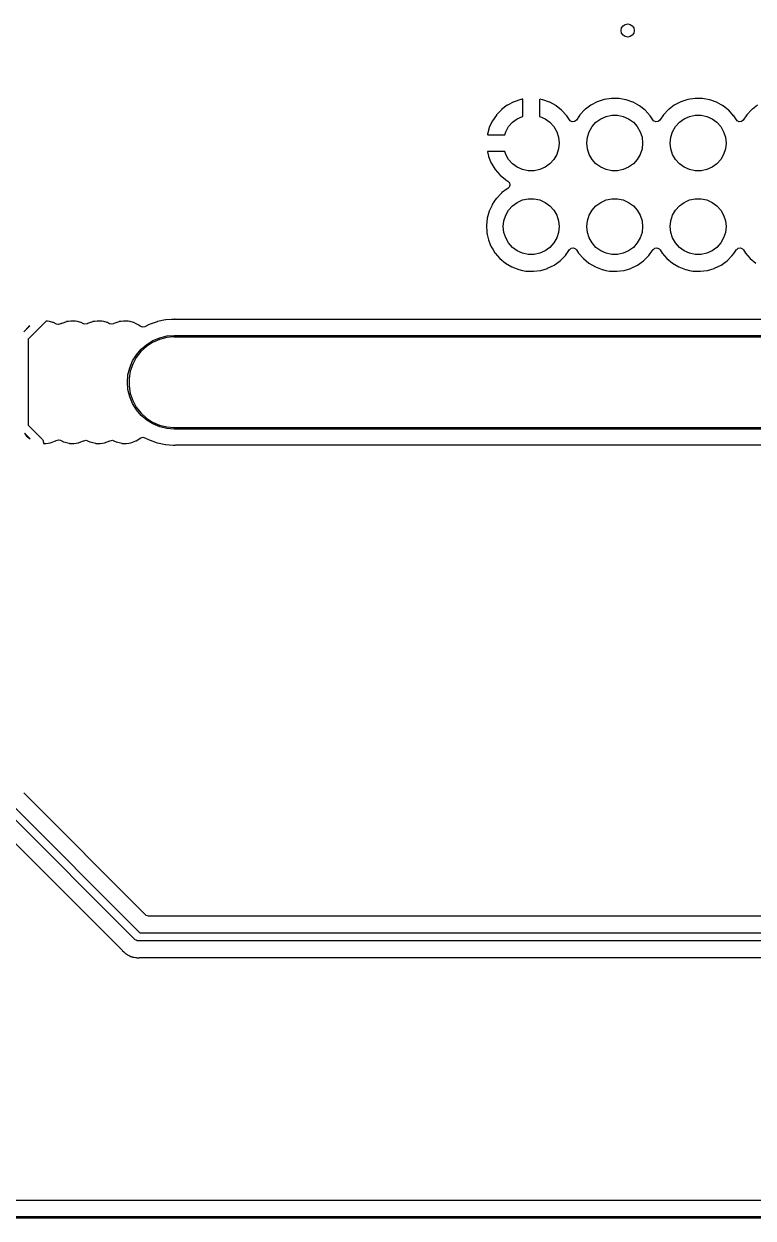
# Model space of a CAD drawing. Extents: x 0.3 to 11.5, y -8.2 to 3.2.
# Drawn here: x 1.249 to 2.123, y -4.433 to -3.003 of the extents above; entities that cross this region are included whole.
import ezdxf

# ---------------------------------------------------------------- set-up
doc = ezdxf.new("R2010")
doc.units = 0
doc.header["$MEASUREMENT"] = 0
doc.layers.add('BLACK', color=7, linetype='CONTINUOUS')

msp = doc.modelspace()

# ---------------------------------------------------------------- linework, layer by layer
at = {"layer": 'BLACK', "linetype": 'CONTINUOUS'}
for p, q in [((1.82795, -3.10059), (1.82124, -3.10563)), ((1.82829, -3.10038), (1.82795, -3.10059)), ((1.83573, -3.0965), (1.82829, -3.10038)), ((1.8361, -3.09635), (1.83573, -3.0965)), ((1.84407, -3.09374), (1.8361, -3.09635)), ((1.84447, -3.09365), (1.84407, -3.09374)), ((1.84598, -3.09342), (1.84447, -3.09365)), ((1.84654, -3.09349), (1.84598, -3.09342)), ((1.8467, -3.09402), (1.84654, -3.09349)), ((1.8467, -3.11397), (1.8467, -3.09402)), ((1.86688, -3.09352), (1.8667, -3.09409)), ((1.8667, -3.09409), (1.8667, -3.11397)), ((1.8674, -3.09346), (1.86688, -3.09352)), ((1.8702, -3.09396), (1.8674, -3.09346)), ((1.87059, -3.09407), (1.8702, -3.09396)), ((1.8785, -3.09686), (1.87059, -3.09407)), ((1.87887, -3.09703), (1.8785, -3.09686)), ((1.88621, -3.10108), (1.87887, -3.09703)), ((1.88654, -3.10131), (1.88621, -3.10108)), ((1.89312, -3.1065), (1.88654, -3.10131)), ((1.92794, -3.10058), (1.92192, -3.10509)), ((1.9281, -3.10045), (1.92794, -3.10058)), ((1.92794, -3.10058), (1.92794, -3.10058)), ((1.9359, -3.09639), (1.9281, -3.10045)), ((1.94426, -3.09366), (1.9359, -3.09639)), ((1.95295, -3.09233), (1.94426, -3.09366)), ((1.95316, -3.09233), (1.95295, -3.09233)), ((1.95884, -3.0924), (1.95316, -3.09233)), ((1.95316, -3.09233), (1.95316, -3.09233)), ((1.96175, -3.09244), (1.95884, -3.0924)), ((1.96195, -3.09247), (1.96175, -3.09244)), ((1.97021, -3.09394), (1.96195, -3.09247)), ((1.96195, -3.09247), (1.96195, -3.09247)), ((1.97041, -3.09398), (1.97021, -3.09394)), ((1.97021, -3.09394), (1.97021, -3.09394)), ((1.9706, -3.09405), (1.97041, -3.09398)), ((1.9785, -3.09685), (1.9706, -3.09405)), ((1.9706, -3.09405), (1.9706, -3.09405)), ((1.9787, -3.09691), (1.9785, -3.09685)), ((1.9785, -3.09685), (1.9785, -3.09685)), ((1.98434, -3.10003), (1.9787, -3.09691)), ((1.98497, -3.10038), (1.98434, -3.10003)), ((1.9864, -3.10117), (1.98497, -3.10038)), ((1.98656, -3.10129), (1.9864, -3.10117)), ((1.99314, -3.10649), (1.98656, -3.10129)), ((1.98656, -3.10129), (1.98656, -3.10129)), ((2.02794, -3.10058), (2.02192, -3.10509)), ((2.0281, -3.10045), (2.02794, -3.10058)), ((2.02794, -3.10058), (2.02794, -3.10058)), ((2.0359, -3.09639), (2.0281, -3.10045)), ((2.04426, -3.09366), (2.0359, -3.09639)), ((2.05295, -3.09233), (2.04426, -3.09366)), ((2.05316, -3.09233), (2.05295, -3.09233)), ((2.05884, -3.0924), (2.05316, -3.09233)), ((2.05316, -3.09233), (2.05316, -3.09233)), ((2.06175, -3.09244), (2.05884, -3.0924)), ((2.06195, -3.09247), (2.06175, -3.09244)), ((2.07021, -3.09394), (2.06195, -3.09247)), ((2.06195, -3.09247), (2.06195, -3.09247)), ((2.07041, -3.09398), (2.07021, -3.09394)), ((2.07021, -3.09394), (2.07021, -3.09394)), ((2.0706, -3.09405), (2.07041, -3.09398)), ((2.0785, -3.09685), (2.0706, -3.09405)), ((2.0706, -3.09405), (2.0706, -3.09405)), ((2.0787, -3.09691), (2.0785, -3.09685)), ((2.0785, -3.09685), (2.0785, -3.09685)), ((2.08434, -3.10003), (2.0787, -3.09691)), ((2.08497, -3.10038), (2.08434, -3.10003)), ((2.0864, -3.10117), (2.08497, -3.10038)), ((2.08656, -3.10129), (2.0864, -3.10117)), ((2.09314, -3.10649), (2.08656, -3.10129)), ((2.08656, -3.10129), (2.08656, -3.10129)), ((2.12794, -3.10058), (2.12192, -3.10509)), ((1.81489, -3.11227), (1.81017, -3.1192)), ((1.81515, -3.11196), (1.81489, -3.11227)), ((1.82094, -3.1059), (1.81515, -3.11196)), ((1.82124, -3.10563), (1.82094, -3.1059)), ((1.8343, -3.121), (1.83996, -3.11688)), ((1.83996, -3.11688), (1.84636, -3.11404)), ((1.84636, -3.11404), (1.8467, -3.11397)), ((1.8667, -3.11397), (1.86704, -3.11404)), ((1.86704, -3.11404), (1.87343, -3.11688)), ((1.87343, -3.11688), (1.87909, -3.121)), ((1.89342, -3.10678), (1.89312, -3.1065)), ((1.89906, -3.11298), (1.89342, -3.10678)), ((1.89931, -3.1133), (1.89906, -3.11298)), ((1.90248, -3.11821), (1.89931, -3.1133)), ((1.91438, -3.11298), (1.91076, -3.11829)), ((1.91487, -3.11226), (1.91438, -3.11298)), ((1.91499, -3.11209), (1.91487, -3.11226)), ((1.91487, -3.11226), (1.91487, -3.11226)), ((1.92107, -3.10573), (1.91499, -3.11209)), ((1.92192, -3.10509), (1.92107, -3.10573)), ((1.9343, -3.121), (1.93996, -3.11688)), ((1.93996, -3.11688), (1.94636, -3.11404)), ((1.94636, -3.11404), (1.9532, -3.11258)), ((1.9532, -3.11258), (1.96019, -3.11258)), ((1.96019, -3.11258), (1.96704, -3.11404)), ((1.96704, -3.11404), (1.97343, -3.11688)), ((1.97343, -3.11688), (1.97909, -3.121)), ((1.9933, -3.10662), (1.99314, -3.10649)), ((1.99314, -3.10649), (1.99314, -3.10649)), ((1.99922, -3.11312), (1.9933, -3.10662)), ((1.99933, -3.11329), (1.99922, -3.11312)), ((2.0025, -3.11819), (1.99933, -3.11329)), ((1.99933, -3.11329), (1.99933, -3.11329)), ((2.01499, -3.11209), (2.01076, -3.11829)), ((2.02107, -3.10573), (2.01499, -3.11209)), ((2.02192, -3.10509), (2.02107, -3.10573)), ((2.0343, -3.121), (2.03996, -3.11688)), ((2.03996, -3.11688), (2.04636, -3.11404)), ((2.04636, -3.11404), (2.0532, -3.11258)), ((2.0532, -3.11258), (2.06019, -3.11258)), ((2.06019, -3.11258), (2.06704, -3.11404)), ((2.06704, -3.11404), (2.07343, -3.11688)), ((2.07343, -3.11688), (2.07909, -3.121)), ((2.0933, -3.10662), (2.09314, -3.10649)), ((2.09314, -3.10649), (2.09314, -3.10649)), ((2.09922, -3.11312), (2.0933, -3.10662)), ((2.09933, -3.11329), (2.09922, -3.11312)), ((2.1025, -3.11819), (2.09933, -3.11329)), ((2.09933, -3.11329), (2.09933, -3.11329)), ((2.11499, -3.11209), (2.11076, -3.11829)), ((2.12107, -3.10573), (2.11499, -3.11209)), ((2.12192, -3.10509), (2.12107, -3.10573)), ((1.80629, -3.12754), (1.80411, -3.1354)), ((1.80643, -3.12716), (1.80629, -3.12754)), ((1.80996, -3.11955), (1.80643, -3.12716)), ((1.81017, -3.1192), (1.80996, -3.11955)), ((1.82613, -3.13225), (1.82962, -3.1262)), ((1.82962, -3.1262), (1.8343, -3.121)), ((1.87909, -3.121), (1.88377, -3.1262)), ((1.88377, -3.1262), (1.88727, -3.13225)), ((1.9033, -3.11917), (1.90248, -3.11821)), ((1.90581, -3.1204), (1.9033, -3.11917)), ((1.90859, -3.12008), (1.90581, -3.1204)), ((1.91075, -3.11831), (1.90859, -3.12008)), ((1.91076, -3.11829), (1.91075, -3.11831)), ((1.92613, -3.13225), (1.92962, -3.1262)), ((1.92962, -3.1262), (1.9343, -3.121)), ((1.97909, -3.121), (1.98377, -3.1262)), ((1.98377, -3.1262), (1.98727, -3.13225)), ((2.00331, -3.11916), (2.0025, -3.11819)), ((2.00582, -3.12039), (2.00331, -3.11916)), ((2.0086, -3.12006), (2.00582, -3.12039)), ((2.01076, -3.11829), (2.0086, -3.12006)), ((2.02613, -3.13225), (2.02962, -3.1262)), ((2.02962, -3.1262), (2.0343, -3.121)), ((2.07909, -3.121), (2.08377, -3.1262)), ((2.08377, -3.1262), (2.08727, -3.13225)), ((2.10331, -3.11916), (2.1025, -3.11819)), ((2.10582, -3.12039), (2.10331, -3.11916)), ((2.1086, -3.12006), (2.10582, -3.12039)), ((2.11076, -3.11829), (2.1086, -3.12006)), ((1.80411, -3.1354), (1.80417, -3.13573)), ((1.80417, -3.13573), (1.80466, -3.13587)), ((1.80466, -3.13587), (1.82495, -3.13587)), ((1.82495, -3.13587), (1.82613, -3.13225)), ((1.88727, -3.13225), (1.88943, -3.13891)), ((1.88943, -3.13891), (1.89016, -3.14587)), ((1.89016, -3.14587), (1.88943, -3.15282)), ((1.92323, -3.14587), (1.92396, -3.13891)), ((1.92396, -3.15282), (1.92323, -3.14587)), ((1.92396, -3.13891), (1.92613, -3.13225)), ((1.98727, -3.13225), (1.98943, -3.13891)), ((1.98943, -3.13891), (1.99016, -3.14587)), ((1.99016, -3.14587), (1.98943, -3.15282)), ((2.02323, -3.14587), (2.02396, -3.13891)), ((2.02396, -3.15282), (2.02323, -3.14587)), ((2.02396, -3.13891), (2.02613, -3.13225)), ((2.08727, -3.13225), (2.08943, -3.13891)), ((2.08943, -3.13891), (2.09016, -3.14587)), ((2.09016, -3.14587), (2.08943, -3.15282)), ((1.80432, -3.15602), (1.80427, -3.15642)), ((1.80427, -3.15642), (1.80546, -3.16171)), ((1.80486, -3.15587), (1.80432, -3.15602)), ((1.82495, -3.15587), (1.80486, -3.15587)), ((1.82613, -3.15948), (1.82495, -3.15587)), ((1.82962, -3.16554), (1.82613, -3.15948)), ((1.88727, -3.15948), (1.88377, -3.16554)), ((1.88943, -3.15282), (1.88727, -3.15948)), ((1.92613, -3.15948), (1.92396, -3.15282)), ((1.92962, -3.16554), (1.92613, -3.15948)), ((1.98727, -3.15948), (1.98377, -3.16554)), ((1.98943, -3.15282), (1.98727, -3.15948)), ((2.02613, -3.15948), (2.02396, -3.15282)), ((2.02962, -3.16554), (2.02613, -3.15948)), ((2.08727, -3.15948), (2.08377, -3.16554)), ((2.08943, -3.15282), (2.08727, -3.15948)), ((1.80546, -3.16171), (1.80558, -3.1621)), ((1.80558, -3.1621), (1.80874, -3.16987)), ((1.80874, -3.16987), (1.80892, -3.17023)), ((1.80892, -3.17023), (1.8133, -3.17738)), ((1.8343, -3.17074), (1.82962, -3.16554)), ((1.83996, -3.17485), (1.8343, -3.17074)), ((1.84636, -3.17769), (1.83996, -3.17485)), ((1.87343, -3.17485), (1.86704, -3.17769)), ((1.87909, -3.17074), (1.87343, -3.17485)), ((1.88377, -3.16554), (1.87909, -3.17074)), ((1.9343, -3.17074), (1.92962, -3.16554)), ((1.93996, -3.17485), (1.9343, -3.17074)), ((1.94636, -3.17769), (1.93996, -3.17485)), ((1.97343, -3.17485), (1.96704, -3.17769)), ((1.97909, -3.17074), (1.97343, -3.17485)), ((1.98377, -3.16554), (1.97909, -3.17074)), ((2.0343, -3.17074), (2.02962, -3.16554)), ((2.03996, -3.17485), (2.0343, -3.17074)), ((2.04636, -3.17769), (2.03996, -3.17485)), ((2.07343, -3.17485), (2.06704, -3.17769)), ((2.07909, -3.17074), (2.07343, -3.17485)), ((2.08377, -3.16554), (2.07909, -3.17074)), ((1.8133, -3.17738), (1.81354, -3.1777)), ((1.81354, -3.1777), (1.81903, -3.18404)), ((1.81903, -3.18404), (1.81932, -3.18433)), ((1.81932, -3.18433), (1.82577, -3.18968)), ((1.8532, -3.17915), (1.84636, -3.17769)), ((1.86019, -3.17915), (1.8532, -3.17915)), ((1.86704, -3.17769), (1.86019, -3.17915)), ((1.9532, -3.17915), (1.94636, -3.17769)), ((1.96019, -3.17915), (1.9532, -3.17915)), ((1.96704, -3.17769), (1.96019, -3.17915)), ((2.0532, -3.17915), (2.04636, -3.17769)), ((2.06019, -3.17915), (2.0532, -3.17915)), ((2.06704, -3.17769), (2.06019, -3.17915)), ((1.82794, -3.20058), (1.82123, -3.20561)), ((1.82577, -3.18968), (1.8261, -3.18991)), ((1.8261, -3.18991), (1.82882, -3.1915)), ((1.8281, -3.20045), (1.82794, -3.20058)), ((1.82794, -3.20058), (1.82794, -3.20058)), ((1.82861, -3.20019), (1.8281, -3.20045)), ((1.8302, -3.19887), (1.82861, -3.20019)), ((1.82882, -3.1915), (1.83074, -3.19354)), ((1.83125, -3.19628), (1.8302, -3.19887)), ((1.83074, -3.19354), (1.83125, -3.19628)), ((1.81205, -3.2164), (1.81003, -3.21936)), ((1.81487, -3.21226), (1.81205, -3.2164)), ((1.81499, -3.21209), (1.81487, -3.21226)), ((1.81487, -3.21226), (1.81487, -3.21226)), ((1.82107, -3.20573), (1.81499, -3.21209)), ((1.82123, -3.20561), (1.82107, -3.20573)), ((1.8343, -3.221), (1.83996, -3.21688)), ((1.83996, -3.21688), (1.84636, -3.21404)), ((1.84636, -3.21404), (1.8532, -3.21258)), ((1.8532, -3.21258), (1.86019, -3.21258)), ((1.86019, -3.21258), (1.86704, -3.21404)), ((1.86704, -3.21404), (1.87343, -3.21688)), ((1.87343, -3.21688), (1.87909, -3.221)), ((1.9343, -3.221), (1.93996, -3.21688)), ((1.93996, -3.21688), (1.94636, -3.21404)), ((1.94636, -3.21404), (1.9532, -3.21258)), ((1.9532, -3.21258), (1.96019, -3.21258)), ((1.96019, -3.21258), (1.96704, -3.21404)), ((1.96704, -3.21404), (1.97343, -3.21688)), ((1.97343, -3.21688), (1.97909, -3.221)), ((2.0343, -3.221), (2.03996, -3.21688)), ((2.03996, -3.21688), (2.04636, -3.21404)), ((2.04636, -3.21404), (2.0532, -3.21258)), ((2.0532, -3.21258), (2.06019, -3.21258)), ((2.06019, -3.21258), (2.06704, -3.21404)), ((2.06704, -3.21404), (2.07343, -3.21688)), ((2.07343, -3.21688), (2.07909, -3.221)), ((1.80633, -3.22733), (1.80398, -3.23581)), ((1.80702, -3.22585), (1.80633, -3.22733)), ((1.80933, -3.22087), (1.80702, -3.22585)), ((1.81003, -3.21936), (1.80933, -3.22087)), ((1.82613, -3.23225), (1.82962, -3.2262)), ((1.82962, -3.2262), (1.8343, -3.221)), ((1.87909, -3.221), (1.88377, -3.2262)), ((1.88377, -3.2262), (1.88727, -3.23225)), ((1.92613, -3.23225), (1.92962, -3.2262)), ((1.92962, -3.2262), (1.9343, -3.221)), ((1.97909, -3.221), (1.98377, -3.2262)), ((1.98377, -3.2262), (1.98727, -3.23225)), ((2.02613, -3.23225), (2.02962, -3.2262)), ((2.02962, -3.2262), (2.0343, -3.221)), ((2.07909, -3.221), (2.08377, -3.2262)), ((2.08377, -3.2262), (2.08727, -3.23225)), ((1.80398, -3.23581), (1.80305, -3.24455)), ((1.80305, -3.24455), (1.80306, -3.24476)), ((1.80306, -3.24476), (1.80306, -3.24476)), ((1.80306, -3.24476), (1.8035, -3.25238)), ((1.82323, -3.24587), (1.82396, -3.23891)), ((1.82396, -3.25282), (1.82323, -3.24587)), ((1.82396, -3.23891), (1.82613, -3.23225)), ((1.88727, -3.23225), (1.88943, -3.23891)), ((1.88943, -3.23891), (1.89016, -3.24587)), ((1.89016, -3.24587), (1.88943, -3.25282)), ((1.92323, -3.24587), (1.92396, -3.23891)), ((1.92396, -3.25282), (1.92323, -3.24587)), ((1.92396, -3.23891), (1.92613, -3.23225)), ((1.98727, -3.23225), (1.98943, -3.23891)), ((1.98943, -3.23891), (1.99016, -3.24587)), ((1.99016, -3.24587), (1.98943, -3.25282)), ((2.02323, -3.24587), (2.02396, -3.23891)), ((2.02396, -3.25282), (2.02323, -3.24587)), ((2.02396, -3.23891), (2.02613, -3.23225)), ((2.08727, -3.23225), (2.08943, -3.23891)), ((2.08943, -3.23891), (2.09016, -3.24587)), ((2.09016, -3.24587), (2.08943, -3.25282)), ((1.8035, -3.25238), (1.80355, -3.25334)), ((1.80355, -3.25334), (1.8036, -3.25353)), ((1.8036, -3.25353), (1.8036, -3.25353)), ((1.8036, -3.25353), (1.80403, -3.25547)), ((1.80403, -3.25547), (1.80549, -3.26191)), ((1.82613, -3.25948), (1.82396, -3.25282)), ((1.82962, -3.26554), (1.82613, -3.25948)), ((1.88727, -3.25948), (1.88377, -3.26554)), ((1.88943, -3.25282), (1.88727, -3.25948)), ((1.92613, -3.25948), (1.92396, -3.25282)), ((1.92962, -3.26554), (1.92613, -3.25948)), ((1.98727, -3.25948), (1.98377, -3.26554)), ((1.98943, -3.25282), (1.98727, -3.25948)), ((2.02613, -3.25948), (2.02396, -3.25282)), ((2.02962, -3.26554), (2.02613, -3.25948)), ((2.08727, -3.25948), (2.08377, -3.26554)), ((2.08943, -3.25282), (2.08727, -3.25948)), ((1.80549, -3.26191), (1.80766, -3.26728)), ((1.80766, -3.26728), (1.80849, -3.26933)), ((1.80849, -3.26933), (1.80879, -3.27006)), ((1.80879, -3.27006), (1.81053, -3.27289)), ((1.81053, -3.27289), (1.81328, -3.27739)), ((1.8343, -3.27074), (1.82962, -3.26554)), ((1.83996, -3.27485), (1.8343, -3.27074)), ((1.84636, -3.27769), (1.83996, -3.27485)), ((1.87343, -3.27485), (1.86704, -3.27769)), ((1.87909, -3.27074), (1.87343, -3.27485)), ((1.88377, -3.26554), (1.87909, -3.27074)), ((1.89928, -3.27827), (1.9027, -3.27351)), ((1.9027, -3.27351), (1.90275, -3.27354)), ((1.90275, -3.27354), (1.9046, -3.27184)), ((1.9046, -3.27184), (1.90735, -3.27136)), ((1.90735, -3.27136), (1.90993, -3.27245)), ((1.90993, -3.27245), (1.91102, -3.2737)), ((1.91102, -3.2737), (1.91339, -3.27756)), ((1.9343, -3.27074), (1.92962, -3.26554)), ((1.93996, -3.27485), (1.9343, -3.27074)), ((1.94636, -3.27769), (1.93996, -3.27485)), ((1.97343, -3.27485), (1.96704, -3.27769)), ((1.97909, -3.27074), (1.97343, -3.27485)), ((1.98377, -3.26554), (1.97909, -3.27074)), ((1.99928, -3.27827), (2.0027, -3.27351)), ((2.0027, -3.27351), (2.00275, -3.27354)), ((2.00275, -3.27354), (2.0046, -3.27184)), ((2.0046, -3.27184), (2.00735, -3.27136)), ((2.00735, -3.27136), (2.00993, -3.27245)), ((2.00993, -3.27245), (2.01102, -3.2737)), ((2.01102, -3.2737), (2.01339, -3.27756)), ((2.0343, -3.27074), (2.02962, -3.26554)), ((2.03996, -3.27485), (2.0343, -3.27074)), ((2.04636, -3.27769), (2.03996, -3.27485)), ((2.07343, -3.27485), (2.06704, -3.27769)), ((2.07909, -3.27074), (2.07343, -3.27485)), ((2.08377, -3.26554), (2.07909, -3.27074)), ((2.09928, -3.27827), (2.1027, -3.27351)), ((2.1027, -3.27351), (2.10275, -3.27354)), ((2.10275, -3.27354), (2.1046, -3.27184)), ((2.1046, -3.27184), (2.10735, -3.27136)), ((2.10735, -3.27136), (2.10993, -3.27245)), ((2.10993, -3.27245), (2.11102, -3.2737)), ((2.11102, -3.2737), (2.11339, -3.27756)), ((1.81328, -3.27739), (1.81339, -3.27756)), ((1.81339, -3.27756), (1.81915, -3.28421)), ((1.81915, -3.28421), (1.82591, -3.28983)), ((1.8532, -3.27915), (1.84636, -3.27769)), ((1.86019, -3.27915), (1.8532, -3.27915)), ((1.86704, -3.27769), (1.86019, -3.27915)), ((1.88418, -3.29196), (1.89134, -3.28686)), ((1.89134, -3.28686), (1.89757, -3.28065)), ((1.89757, -3.28065), (1.89928, -3.27827)), ((1.91339, -3.27756), (1.91915, -3.28421)), ((1.91915, -3.28421), (1.92591, -3.28983)), ((1.9532, -3.27915), (1.94636, -3.27769)), ((1.96019, -3.27915), (1.9532, -3.27915)), ((1.96704, -3.27769), (1.96019, -3.27915)), ((1.98418, -3.29196), (1.99134, -3.28686)), ((1.99134, -3.28686), (1.99757, -3.28065)), ((1.99757, -3.28065), (1.99928, -3.27827)), ((2.01339, -3.27756), (2.01915, -3.28421)), ((2.01915, -3.28421), (2.02591, -3.28983)), ((2.0532, -3.27915), (2.04636, -3.27769)), ((2.06019, -3.27915), (2.0532, -3.27915)), ((2.06704, -3.27769), (2.06019, -3.27915)), ((2.08418, -3.29196), (2.09134, -3.28686)), ((2.09134, -3.28686), (2.09757, -3.28065)), ((2.09757, -3.28065), (2.09928, -3.27827)), ((2.11339, -3.27756), (2.11915, -3.28421)), ((2.11915, -3.28421), (2.12591, -3.28983)), ((1.82591, -3.28983), (1.83351, -3.29427)), ((1.83351, -3.29427), (1.84172, -3.2974)), ((1.84172, -3.2974), (1.84192, -3.29744)), ((1.84192, -3.29744), (1.84192, -3.29744)), ((1.84192, -3.29744), (1.84615, -3.2983)), ((1.84615, -3.2983), (1.85034, -3.29916)), ((1.85034, -3.29916), (1.85055, -3.29916)), ((1.85055, -3.29916), (1.85055, -3.29916)), ((1.85055, -3.29916), (1.85893, -3.29947)), ((1.85893, -3.29947), (1.85893, -3.29947)), ((1.85893, -3.29947), (1.85913, -3.29948)), ((1.85913, -3.29948), (1.85933, -3.29945)), ((1.85933, -3.29945), (1.86765, -3.29839)), ((1.85933, -3.29945), (1.85933, -3.29945)), ((1.86765, -3.29839), (1.86785, -3.29836)), ((1.86765, -3.29839), (1.86765, -3.29839)), ((1.86785, -3.29836), (1.86805, -3.2983)), ((1.86805, -3.2983), (1.87608, -3.29589)), ((1.87608, -3.29589), (1.87628, -3.29583)), ((1.87608, -3.29589), (1.87608, -3.29589)), ((1.87628, -3.29583), (1.88418, -3.29196)), ((1.92591, -3.28983), (1.93351, -3.29427)), ((1.93351, -3.29427), (1.94172, -3.2974)), ((1.94172, -3.2974), (1.94192, -3.29744)), ((1.94192, -3.29744), (1.94192, -3.29744)), ((1.94192, -3.29744), (1.94615, -3.2983)), ((1.94615, -3.2983), (1.95034, -3.29916)), ((1.95034, -3.29916), (1.95055, -3.29916)), ((1.95055, -3.29916), (1.95055, -3.29916)), ((1.95055, -3.29916), (1.95893, -3.29947)), ((1.95893, -3.29947), (1.95893, -3.29947)), ((1.95893, -3.29947), (1.95913, -3.29948)), ((1.95913, -3.29948), (1.95933, -3.29945)), ((1.95933, -3.29945), (1.96765, -3.29839)), ((1.95933, -3.29945), (1.95933, -3.29945)), ((1.96765, -3.29839), (1.96785, -3.29836)), ((1.96765, -3.29839), (1.96765, -3.29839)), ((1.96785, -3.29836), (1.96805, -3.2983)), ((1.96805, -3.2983), (1.97608, -3.29589)), ((1.97608, -3.29589), (1.97628, -3.29583)), ((1.97608, -3.29589), (1.97608, -3.29589)), ((1.97628, -3.29583), (1.98418, -3.29196)), ((2.02591, -3.28983), (2.03351, -3.29427)), ((2.03351, -3.29427), (2.04172, -3.2974)), ((2.04172, -3.2974), (2.04192, -3.29744)), ((2.04192, -3.29744), (2.04192, -3.29744)), ((2.04192, -3.29744), (2.04615, -3.2983)), ((2.04615, -3.2983), (2.05034, -3.29916)), ((2.05034, -3.29916), (2.05055, -3.29916)), ((2.05055, -3.29916), (2.05055, -3.29916)), ((2.05055, -3.29916), (2.05893, -3.29947)), ((2.05893, -3.29947), (2.05893, -3.29947)), ((2.05893, -3.29947), (2.05913, -3.29948)), ((2.05913, -3.29948), (2.05933, -3.29945)), ((2.05933, -3.29945), (2.06765, -3.29839)), ((2.05933, -3.29945), (2.05933, -3.29945)), ((2.06765, -3.29839), (2.06785, -3.29836)), ((2.06765, -3.29839), (2.06765, -3.29839)), ((2.06785, -3.29836), (2.06805, -3.2983)), ((2.06805, -3.2983), (2.07608, -3.29589)), ((2.07608, -3.29589), (2.07628, -3.29583)), ((2.07608, -3.29589), (2.07608, -3.29589)), ((2.07628, -3.29583), (2.08418, -3.29196)), ((1.27545, -3.35911), (1.25374, -3.38082)), ((1.27671, -3.35911), (1.27545, -3.35911)), ((1.27678, -3.35912), (1.27671, -3.35911)), ((1.27692, -3.35913), (1.27678, -3.35912)), ((1.27678, -3.35912), (1.27678, -3.35912)), ((1.27715, -3.35914), (1.27692, -3.35913)), ((1.27692, -3.35913), (1.27692, -3.35913)), ((1.2795, -3.35972), (1.27715, -3.35914)), ((1.28363, -3.36073), (1.2795, -3.35972)), ((1.28391, -3.3608), (1.28363, -3.36073)), ((1.28363, -3.36073), (1.28363, -3.36073)), ((1.29971, -3.35982), (1.29435, -3.36176)), ((1.29998, -3.35972), (1.29971, -3.35982)), ((1.29971, -3.35982), (1.29971, -3.35982)), ((1.30026, -3.35968), (1.29998, -3.35972)), ((1.3024, -3.35943), (1.30026, -3.35968)), ((1.30026, -3.35968), (1.30026, -3.35968)), ((1.30515, -3.35911), (1.3024, -3.35943)), ((1.31017, -3.35911), (1.30515, -3.35911)), ((1.31025, -3.35912), (1.31017, -3.35911)), ((1.31039, -3.35913), (1.31025, -3.35912)), ((1.31025, -3.35912), (1.31025, -3.35912)), ((1.31061, -3.35914), (1.31039, -3.35913)), ((1.31039, -3.35913), (1.31039, -3.35913)), ((1.31296, -3.35972), (1.31061, -3.35914)), ((1.31709, -3.36073), (1.31296, -3.35972)), ((1.31737, -3.3608), (1.31709, -3.36073)), ((1.31709, -3.36073), (1.31709, -3.36073)), ((1.33119, -3.35982), (1.32493, -3.36209)), ((1.3312, -3.35982), (1.33119, -3.35982)), ((1.33147, -3.35972), (1.3312, -3.35982)), ((1.3312, -3.35982), (1.3312, -3.35982)), ((1.33176, -3.35968), (1.33147, -3.35972)), ((1.3339, -3.35943), (1.33176, -3.35968)), ((1.33176, -3.35968), (1.33176, -3.35968)), ((1.33665, -3.35911), (1.3339, -3.35943)), ((1.34167, -3.35911), (1.33665, -3.35911)), ((1.34174, -3.35912), (1.34167, -3.35911)), ((1.34189, -3.35913), (1.34174, -3.35912)), ((1.34174, -3.35912), (1.34174, -3.35912)), ((1.34211, -3.35914), (1.34189, -3.35913)), ((1.34189, -3.35913), (1.34189, -3.35913)), ((1.34446, -3.35972), (1.34211, -3.35914)), ((1.34859, -3.36073), (1.34446, -3.35972)), ((1.34887, -3.3608), (1.34859, -3.36073)), ((1.34859, -3.36073), (1.34859, -3.36073)), ((1.36269, -3.35982), (1.35642, -3.36209)), ((1.3627, -3.35982), (1.36269, -3.35982)), ((1.36297, -3.35972), (1.3627, -3.35982)), ((1.3627, -3.35982), (1.3627, -3.35982)), ((1.36326, -3.35968), (1.36297, -3.35972)), ((1.3654, -3.35943), (1.36326, -3.35968)), ((1.36326, -3.35968), (1.36326, -3.35968)), ((1.36814, -3.35911), (1.3654, -3.35943)), ((1.37316, -3.35911), (1.36814, -3.35911)), ((1.37324, -3.35912), (1.37316, -3.35911)), ((1.37338, -3.35913), (1.37324, -3.35912)), ((1.37324, -3.35912), (1.37324, -3.35912)), ((1.3736, -3.35914), (1.37338, -3.35913)), ((1.37338, -3.35913), (1.37338, -3.35913)), ((1.37596, -3.35972), (1.3736, -3.35914)), ((1.38009, -3.36073), (1.37596, -3.35972)), ((1.38037, -3.3608), (1.38009, -3.36073)), ((1.38009, -3.36073), (1.38009, -3.36073)), ((1.40862, -3.35976), (1.39894, -3.36321)), ((1.40879, -3.35973), (1.40862, -3.35976)), ((1.41852, -3.35771), (1.40879, -3.35973)), ((1.40879, -3.35973), (1.40879, -3.35973)), ((1.41869, -3.35767), (1.41852, -3.35771)), ((1.41852, -3.35771), (1.41852, -3.35771)), ((1.41885, -3.35766), (1.41869, -3.35767)), ((1.42548, -3.35721), (1.41885, -3.35766)), ((1.41885, -3.35766), (1.41885, -3.35766)), ((1.42835, -3.35701), (1.42548, -3.35721)), ((1.42872, -3.35697), (1.42835, -3.35701)), ((1.42875, -3.35697), (1.42872, -3.35697)), ((1.42894, -3.35694), (1.42875, -3.35697)), ((1.42875, -3.35697), (1.42875, -3.35697)), ((1.42913, -3.35694), (1.42894, -3.35694)), ((1.4292, -3.35694), (1.42913, -3.35694)), ((1.42913, -3.35694), (1.42913, -3.35694)), ((1.42944, -3.35695), (1.4292, -3.35694)), ((1.42962, -3.35698), (1.42944, -3.35695)), ((1.43021, -3.35708), (1.42962, -3.35698)), ((1.42962, -3.35698), (1.42962, -3.35698)), ((1.43104, -3.35715), (1.43021, -3.35708)), ((2.89172, -3.35715), (1.43104, -3.35715)), ((1.2489, -3.37174), (1.25586, -3.36478)), ((1.24895, -3.37167), (1.2489, -3.37174)), ((1.24935, -3.37097), (1.24895, -3.37167)), ((1.25414, -3.36591), (1.24935, -3.37097)), ((1.25586, -3.36478), (1.25414, -3.36591)), ((1.28417, -3.36093), (1.28391, -3.3608)), ((1.28781, -3.36279), (1.28417, -3.36093)), ((1.28417, -3.36093), (1.28417, -3.36093)), ((1.29011, -3.36333), (1.28781, -3.36279)), ((1.29278, -3.36252), (1.29011, -3.36333)), ((1.29319, -3.36225), (1.29278, -3.36252)), ((1.29343, -3.36209), (1.29319, -3.36225)), ((1.29319, -3.36225), (1.29319, -3.36225)), ((1.29435, -3.36176), (1.29343, -3.36209)), ((1.32008, -3.36218), (1.31737, -3.3608)), ((1.3202, -3.36224), (1.32008, -3.36218)), ((1.32193, -3.36275), (1.3202, -3.36224)), ((1.32468, -3.36226), (1.32193, -3.36275)), ((1.32469, -3.36225), (1.32468, -3.36226)), ((1.32493, -3.36209), (1.32469, -3.36225)), ((1.35158, -3.36218), (1.34887, -3.3608)), ((1.35169, -3.36224), (1.35158, -3.36218)), ((1.35342, -3.36275), (1.35169, -3.36224)), ((1.35617, -3.36226), (1.35342, -3.36275)), ((1.35618, -3.36225), (1.35617, -3.36226)), ((1.35642, -3.36209), (1.35618, -3.36225)), ((1.38062, -3.36093), (1.38037, -3.3608)), ((1.38321, -3.36225), (1.38062, -3.36093)), ((1.38062, -3.36093), (1.38062, -3.36093)), ((1.38657, -3.36396), (1.38321, -3.36225)), ((1.38816, -3.36532), (1.38657, -3.36396)), ((1.39091, -3.36648), (1.38816, -3.36532)), ((1.39366, -3.36594), (1.39091, -3.36648)), ((1.39879, -3.36328), (1.39366, -3.36594)), ((1.39894, -3.36321), (1.39879, -3.36328)), ((1.39879, -3.36328), (1.39879, -3.36328)), ((1.25374, -3.38082), (1.25374, -3.48374)), ((1.38927, -3.39261), (1.39596, -3.3869)), ((1.40309, -3.38451), (1.39558, -3.38942)), ((1.39596, -3.3869), (1.40347, -3.3823)), ((1.4113, -3.38091), (1.40309, -3.38451)), ((1.40347, -3.3823), (1.4116, -3.37893)), ((1.42, -3.3787), (1.4113, -3.38091)), ((1.4116, -3.37893), (1.42016, -3.37687)), ((1.42857, -3.378), (1.42, -3.3787)), ((1.42016, -3.37687), (1.42894, -3.37618)), ((1.42894, -3.37815), (1.42857, -3.378)), ((1.42894, -3.37618), (2.89351, -3.37618)), ((2.89351, -3.37815), (1.42894, -3.37815)), ((1.37895, -3.40681), (1.38355, -3.39931)), ((1.38347, -3.40257), (1.3792, -3.41046)), ((1.38898, -3.39549), (1.38347, -3.40257)), ((1.38355, -3.39931), (1.38927, -3.39261)), ((1.39558, -3.38942), (1.38898, -3.39549)), ((1.37353, -3.42351), (1.37558, -3.41495)), ((1.37558, -3.41495), (1.37895, -3.40681)), ((1.3792, -3.41046), (1.37628, -3.41895)), ((1.37284, -3.43228), (1.37353, -3.42351)), ((1.37353, -3.44106), (1.37284, -3.43228)), ((1.37628, -3.41895), (1.37481, -3.4278)), ((1.37481, -3.4278), (1.37481, -3.43677)), ((1.37558, -3.44962), (1.37353, -3.44106)), ((1.37481, -3.43677), (1.37628, -3.44562)), ((1.37628, -3.44562), (1.3792, -3.4541)), ((1.37895, -3.45775), (1.37558, -3.44962)), ((1.38355, -3.46526), (1.37895, -3.45775)), ((1.3792, -3.4541), (1.38347, -3.46199)), ((1.38347, -3.46199), (1.38898, -3.46907)), ((1.38927, -3.47195), (1.38355, -3.46526)), ((1.38898, -3.46907), (1.39558, -3.47515)), ((1.39596, -3.47767), (1.38927, -3.47195)), ((1.39558, -3.47515), (1.40309, -3.48006)), ((1.25374, -3.48374), (1.271, -3.501)), ((1.40347, -3.48227), (1.39596, -3.47767)), ((1.40309, -3.48006), (1.4113, -3.48366)), ((1.4116, -3.48564), (1.40347, -3.48227)), ((1.4113, -3.48366), (1.42, -3.48586)), ((1.42016, -3.4877), (1.4116, -3.48564)), ((1.42, -3.48586), (1.42857, -3.48657)), ((1.42894, -3.48839), (1.42016, -3.4877)), ((1.42857, -3.48657), (1.42894, -3.48642)), ((1.42894, -3.48642), (2.89351, -3.48642)), ((2.89351, -3.48839), (1.42894, -3.48839)), ((1.25633, -3.50025), (1.24939, -3.49331)), ((1.24939, -3.49331), (1.25127, -3.49586)), ((1.25127, -3.49586), (1.25127, -3.49586)), ((1.25127, -3.49586), (1.25144, -3.4961)), ((1.25144, -3.4961), (1.25166, -3.49628)), ((1.25166, -3.49628), (1.25166, -3.49628)), ((1.25166, -3.49628), (1.25633, -3.50025)), ((1.271, -3.501), (1.27153, -3.50171)), ((1.27153, -3.50171), (1.27166, -3.50182)), ((1.27166, -3.50182), (1.2717, -3.50193)), ((1.2717, -3.50193), (1.27185, -3.50214)), ((1.27185, -3.50214), (1.2721, -3.50332)), ((1.2721, -3.50332), (1.27244, -3.50448)), ((1.28062, -3.50475), (1.28662, -3.50257)), ((1.28662, -3.50257), (1.28689, -3.50247)), ((1.28662, -3.50257), (1.28662, -3.50257)), ((1.28689, -3.50247), (1.28713, -3.50232)), ((1.28713, -3.50232), (1.28754, -3.50205)), ((1.28754, -3.50205), (1.29021, -3.50124)), ((1.29021, -3.50124), (1.29251, -3.50178)), ((1.29251, -3.50178), (1.29616, -3.50364)), ((1.29616, -3.50364), (1.29616, -3.50364)), ((1.29616, -3.50364), (1.29641, -3.50377)), ((1.29641, -3.50377), (1.29669, -3.50384)), ((1.31408, -3.50475), (1.31714, -3.50364)), ((1.31714, -3.50364), (1.32036, -3.50247)), ((1.32036, -3.50247), (1.3206, -3.50232)), ((1.3206, -3.50232), (1.32061, -3.50231)), ((1.32061, -3.50231), (1.32336, -3.50181)), ((1.32336, -3.50181), (1.32508, -3.50233)), ((1.32508, -3.50233), (1.32791, -3.50377)), ((1.32791, -3.50377), (1.32819, -3.50384)), ((1.34558, -3.50475), (1.34864, -3.50364)), ((1.34864, -3.50364), (1.35185, -3.50247)), ((1.35185, -3.50247), (1.35209, -3.50232)), ((1.35209, -3.50232), (1.3521, -3.50231)), ((1.3521, -3.50231), (1.35485, -3.50181)), ((1.35485, -3.50181), (1.35658, -3.50233)), ((1.35658, -3.50233), (1.35941, -3.50377)), ((1.35941, -3.50377), (1.35969, -3.50384)), ((1.37707, -3.50475), (1.38308, -3.50257)), ((1.38308, -3.50257), (1.38335, -3.50247)), ((1.38308, -3.50257), (1.38308, -3.50257)), ((1.38335, -3.50247), (1.38875, -3.49893)), ((1.38875, -3.49893), (1.39142, -3.49812)), ((1.39142, -3.49812), (1.39375, -3.49868)), ((1.39375, -3.49868), (1.39879, -3.50128)), ((1.39879, -3.50128), (1.39879, -3.50128)), ((1.39879, -3.50128), (1.39894, -3.50136)), ((1.39894, -3.50136), (1.3991, -3.50142)), ((1.3991, -3.50142), (1.3991, -3.50142)), ((1.3991, -3.50142), (1.40021, -3.50181)), ((1.40021, -3.50181), (1.40862, -3.5048)), ((1.27244, -3.50448), (1.27244, -3.50545)), ((1.27244, -3.50545), (1.27517, -3.50545)), ((1.27517, -3.50545), (1.27792, -3.50513)), ((1.27792, -3.50513), (1.28006, -3.50488)), ((1.28006, -3.50488), (1.28035, -3.50485)), ((1.28006, -3.50488), (1.28006, -3.50488)), ((1.28035, -3.50485), (1.28062, -3.50475)), ((1.28062, -3.50475), (1.28062, -3.50475)), ((1.29669, -3.50384), (1.29669, -3.50384)), ((1.29669, -3.50384), (1.29993, -3.50463)), ((1.29993, -3.50463), (1.30318, -3.50543)), ((1.30318, -3.50543), (1.3034, -3.50544)), ((1.3034, -3.50544), (1.3034, -3.50544)), ((1.3034, -3.50544), (1.30354, -3.50545)), ((1.30354, -3.50545), (1.30354, -3.50545)), ((1.30354, -3.50545), (1.30362, -3.50545)), ((1.30362, -3.50545), (1.30864, -3.50545)), ((1.30864, -3.50545), (1.31138, -3.50513)), ((1.31138, -3.50513), (1.31352, -3.50488)), ((1.31352, -3.50488), (1.31381, -3.50485)), ((1.31352, -3.50488), (1.31352, -3.50488)), ((1.31381, -3.50485), (1.31408, -3.50475)), ((1.31408, -3.50475), (1.31408, -3.50475)), ((1.32819, -3.50384), (1.32819, -3.50384)), ((1.32819, -3.50384), (1.33143, -3.50463)), ((1.33143, -3.50463), (1.33467, -3.50543)), ((1.33467, -3.50543), (1.33489, -3.50544)), ((1.33489, -3.50544), (1.33489, -3.50544)), ((1.33489, -3.50544), (1.33504, -3.50545)), ((1.33504, -3.50545), (1.33504, -3.50545)), ((1.33504, -3.50545), (1.33511, -3.50545)), ((1.33511, -3.50545), (1.34013, -3.50545)), ((1.34013, -3.50545), (1.34288, -3.50513)), ((1.34288, -3.50513), (1.34502, -3.50488)), ((1.34502, -3.50488), (1.34531, -3.50485)), ((1.34502, -3.50488), (1.34502, -3.50488)), ((1.34531, -3.50485), (1.34558, -3.50475)), ((1.34558, -3.50475), (1.34558, -3.50475)), ((1.35969, -3.50384), (1.35969, -3.50384)), ((1.35969, -3.50384), (1.36293, -3.50463)), ((1.36293, -3.50463), (1.36617, -3.50543)), ((1.36617, -3.50543), (1.36639, -3.50544)), ((1.36639, -3.50544), (1.36639, -3.50544)), ((1.36639, -3.50544), (1.36653, -3.50545)), ((1.36653, -3.50545), (1.36653, -3.50545)), ((1.36653, -3.50545), (1.36661, -3.50545)), ((1.36661, -3.50545), (1.37163, -3.50545)), ((1.37163, -3.50545), (1.37438, -3.50513)), ((1.37438, -3.50513), (1.37652, -3.50488)), ((1.37652, -3.50488), (1.3768, -3.50485)), ((1.37652, -3.50488), (1.37652, -3.50488)), ((1.3768, -3.50485), (1.37707, -3.50475)), ((1.37707, -3.50475), (1.37707, -3.50475)), ((1.40862, -3.5048), (1.40879, -3.50484)), ((1.40879, -3.50484), (1.40879, -3.50484)), ((1.40879, -3.50484), (1.41852, -3.50686)), ((1.41852, -3.50686), (1.41852, -3.50686)), ((1.41852, -3.50686), (1.41869, -3.5069)), ((1.41869, -3.5069), (1.41885, -3.50691)), ((1.41885, -3.50691), (1.41885, -3.50691)), ((1.41885, -3.50691), (1.42762, -3.50751)), ((1.42762, -3.50751), (1.42811, -3.50756)), ((1.42811, -3.50756), (1.42826, -3.50759)), ((1.42826, -3.50759), (1.42826, -3.50759)), ((1.42826, -3.50759), (1.42845, -3.50762)), ((1.42845, -3.50762), (1.4287, -3.50762)), ((1.4287, -3.50762), (1.42875, -3.50762)), ((1.42875, -3.50762), (1.42875, -3.50762)), ((1.42875, -3.50762), (1.42894, -3.50763)), ((1.42894, -3.50763), (1.43003, -3.50747)), ((1.43003, -3.50747), (1.43073, -3.50742)), ((1.43073, -3.50742), (2.89141, -3.50742)), ((1.24897, -3.92432), (1.24867, -3.92399)), ((1.39468, -4.07003), (1.24897, -3.92432)), ((1.38232, -4.09991), (1.2271, -3.94469)), ((1.23262, -3.93628), (1.38784, -4.0915)), ((1.22971, -3.9756), (1.36597, -4.11187)), ((1.39551, -4.0707), (1.39468, -4.07003)), ((1.39819, -4.07148), (1.39551, -4.0707)), ((3.04215, -4.07148), (1.39819, -4.07148)), ((1.38339, -4.10049), (1.38232, -4.09991)), ((1.38441, -4.10114), (1.38339, -4.10049)), ((1.38466, -4.10118), (1.38441, -4.10114)), ((1.38475, -4.10123), (1.38466, -4.10118)), ((1.38494, -4.10122), (1.38475, -4.10123)), ((1.3858, -4.10135), (1.38494, -4.10122)), ((4.35907, -4.10135), (1.3858, -4.10135)), ((1.38784, -4.0915), (4.35704, -4.0915)), ((1.36597, -4.11187), (1.36627, -4.11219)), ((1.36627, -4.11219), (1.36643, -4.11245)), ((1.36643, -4.11245), (1.36666, -4.11266)), ((1.36666, -4.11266), (1.36839, -4.11429)), ((1.36839, -4.11429), (1.3685, -4.11439)), ((1.3685, -4.11439), (1.36928, -4.11517)), ((1.36928, -4.11517), (1.3694, -4.11527)), ((1.3694, -4.11527), (1.3694, -4.11527)), ((1.3694, -4.11527), (1.3694, -4.11527)), ((1.3694, -4.11527), (1.36976, -4.11557)), ((1.36976, -4.11557), (1.37103, -4.11676)), ((1.37103, -4.11676), (1.3713, -4.11691)), ((1.3713, -4.11691), (1.3713, -4.11691)), ((1.3713, -4.11691), (1.37173, -4.11715)), ((1.37173, -4.11715), (1.37238, -4.11757)), ((1.37238, -4.11757), (1.37276, -4.11787)), ((1.37276, -4.11787), (1.37276, -4.11787)), ((1.37276, -4.11787), (1.37301, -4.11806)), ((1.37301, -4.11806), (1.3746, -4.11875)), ((1.3746, -4.11875), (1.37502, -4.11896)), ((1.37502, -4.11896), (1.37619, -4.1196)), ((1.37619, -4.1196), (1.37655, -4.1198)), ((1.37655, -4.1198), (1.37685, -4.11988)), ((1.37685, -4.11988), (1.37685, -4.11988)), ((1.37685, -4.11988), (1.37732, -4.12)), ((1.37732, -4.12), (1.37806, -4.12025)), ((1.37806, -4.12025), (1.37879, -4.12057)), ((1.37879, -4.12057), (1.3791, -4.12061)), ((1.3791, -4.12061), (1.3791, -4.12062)), ((1.3791, -4.12062), (1.38051, -4.12084)), ((1.38051, -4.12084), (1.38097, -4.12093)), ((1.38097, -4.12093), (1.38235, -4.12129)), ((1.38235, -4.12129), (1.38265, -4.12137)), ((1.38265, -4.12137), (1.38345, -4.12137)), ((1.38345, -4.12137), (1.38423, -4.12143)), ((1.38423, -4.12143), (1.38501, -4.12155)), ((1.38501, -4.12155), (1.38532, -4.12152)), ((1.38532, -4.12152), (1.38577, -4.12148)), ((1.38577, -4.12148), (1.38675, -4.12139)), ((1.38675, -4.12139), (1.38721, -4.12137)), ((1.38721, -4.12137), (4.34687, -4.12137)), ((4.26402, -4.41226), (1.09172, -4.41226)), ((6.83052, -4.43327), (1.06674, -4.43327)), ((1.06772, -4.4313), (6.82953, -4.4313))]:
    msp.add_line(p, q, dxfattribs=at)
at = {"layer": 'BLACK'}
msp.add_circle((1.97225, -3.01102), 0.00787, dxfattribs=at)

doc.saveas('drawing.dxf')
